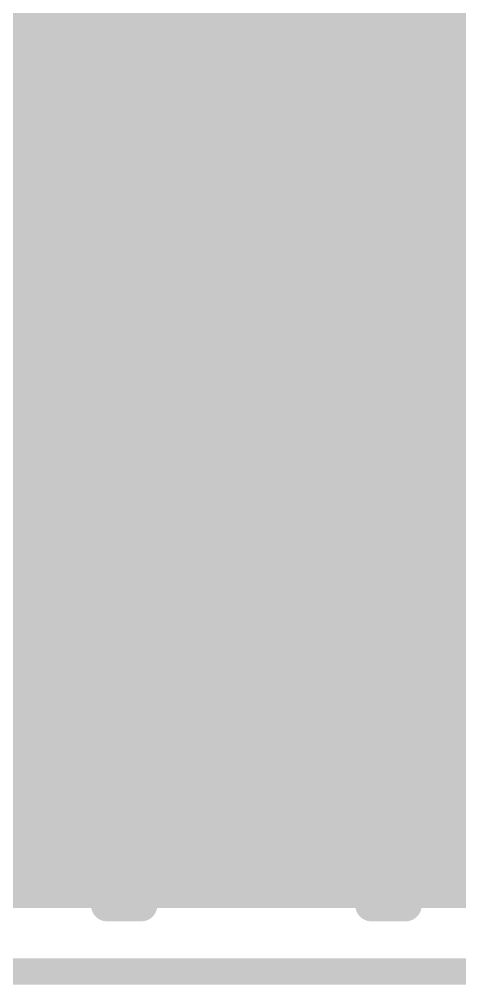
# Model space of a CAD drawing. Extents: x -1.3 to 57, y -0.1 to 23.2.
# Drawn here: x 10.92 to 15.15, y -0.13 to 9.16 of the extents above; entities that cross this region are included whole.
import ezdxf

# ---------------------------------------------------------------- set-up
doc = ezdxf.new("R2010")
doc.units = 0
for name, color, linetype in [('1', 12, 'CONTINUOUS'), ('16', 132, 'CONTINUOUS'), ('20', 31, 'CONTINUOUS'), ('21', 253, 'CONTINUOUS'), ('39', 12, 'CONTINUOUS')]:
    doc.layers.add(name, color=color, linetype=linetype)

# ---------------------------------------------------------------- blocks, each defined once
blk = doc.blocks.new('RECT')
blk.add_solid([(-0.5, -0.5), (0.5, -0.5), (-0.5, 0.5), (0.5, 0.5)])
blk = doc.blocks.new('RECT440000X320000R50')
at = {"const_width": 0.5}
blk.add_lwpolyline([(1.125, -0.5), (1.125, 0.5, 0.4142), (0.875, 0.75), (-0.875, 0.75, 0.4142), (-1.125, 0.5), (-1.125, -0.5, 0.4142), (-0.875, -0.75), (0.875, -0.75, 0.4142)], format="xyb", close=True, dxfattribs=at)
blk.add_solid([(-0.9004, -0.5254), (0.9004, -0.5254), (-0.9004, 0.5254), (0.9004, 0.5254)])

msp = doc.modelspace()

# ---------------------------------------------------------------- linework, layer by layer
at = {"layer": '1'}
for points, const_width in [([(11.0998, 3.7848), (11.0998, 13.5369)], 0.3048), ([(12.7254, 12.5741), (12.7254, 3.7848)], 0.3048), ([(13.1572, 3.4036), (13.1572, 12.3952)], 0.254), ([(13.589, 3.7848), (13.589, 12.2163)], 0.3048), ([(13.9192, 11.7613), (13.9192, 4.7741)], 0.3048), ([(14.351, 11.5824), (14.351, 4.953)], 0.254), ([(11.0998, 9.144), (12.7254, 9.144)], 0.3048), ([(13.589, 9.144), (13.9192, 9.144)], 0.3048), ([(11.0998, 8.8392), (12.7254, 8.8392)], 0.3048), ([(13.589, 8.8392), (13.9192, 8.8392)], 0.3048), ([(11.0998, 8.5344), (12.7254, 8.5344)], 0.3048), ([(13.589, 8.5344), (13.9192, 8.5344)], 0.3048), ([(11.0998, 8.2296), (12.7254, 8.2296)], 0.3048), ([(13.589, 8.2296), (13.9192, 8.2296)], 0.3048), ([(11.0998, 7.9248), (12.7254, 7.9248)], 0.3048), ([(13.589, 7.9248), (13.9192, 7.9248)], 0.3048), ([(11.0998, 7.62), (12.7254, 7.62)], 0.3048), ([(13.589, 7.62), (13.9192, 7.62)], 0.3048), ([(14.7828, 5.1319), (14.7828, 7.403)], 0.3048), ([(14.7828, 7.403), (14.9014, 7.2844)], 0.3048), ([(11.0998, 7.3152), (12.7254, 7.3152)], 0.3048), ([(13.589, 7.3152), (13.9192, 7.3152)], 0.3048), ([(14.7828, 7.3152), (14.8706, 7.3152)], 0.3048), ([(14.9014, 7.2844), (15.6718, 7.2844)], 0.3048), ([(11.0998, 7.0104), (12.7254, 7.0104)], 0.3048), ([(13.589, 7.0104), (13.9192, 7.0104)], 0.3048), ([(14.7828, 7.0104), (15.7373, 7.0104)], 0.3048), ([(11.0998, 6.7056), (12.7254, 6.7056)], 0.3048), ([(13.589, 6.7056), (13.9192, 6.7056)], 0.3048), ([(14.7828, 6.7056), (15.9649, 6.7056)], 0.3048), ([(11.0998, 6.4008), (12.7254, 6.4008)], 0.3048), ([(13.589, 6.4008), (13.9192, 6.4008)], 0.3048), ([(14.7828, 6.4008), (16.1686, 6.4008)], 0.3048), ([(11.0998, 6.096), (12.7254, 6.096)], 0.3048), ([(13.589, 6.096), (13.9192, 6.096)], 0.3048), ([(14.7828, 6.096), (17.6291, 6.096)], 0.3048), ([(11.0998, 5.7912), (12.7254, 5.7912)], 0.3048), ([(13.589, 5.7912), (13.9192, 5.7912)], 0.3048), ([(14.7828, 5.7912), (17.9339, 5.7912)], 0.3048), ([(11.0998, 5.4864), (12.7254, 5.4864)], 0.3048), ([(13.589, 5.4864), (13.9192, 5.4864)], 0.3048), ([(14.7828, 5.4864), (18.2387, 5.4864)], 0.3048), ([(11.0998, 5.1816), (12.7254, 5.1816)], 0.3048), ([(13.589, 5.1816), (13.9192, 5.1816)], 0.3048), ([(14.7828, 5.1816), (18.5435, 5.1816)], 0.3048), ([(15.9171, 3.9976), (14.7828, 5.1319)], 0.3048), ([(11.0998, 4.8768), (12.7254, 4.8768)], 0.3048), ([(13.589, 4.8768), (13.9192, 4.8768)], 0.3048), ([(14.351, 4.953), (15.7382, 3.5658)], 0.254), ([(15.0379, 4.8768), (18.8483, 4.8768)], 0.3048), ([(13.9192, 4.7741), (14.9567, 3.7366)], 0.3048), ([(11.0998, 4.572), (12.7254, 4.572)], 0.3048), ([(13.589, 4.572), (14.1213, 4.572)], 0.3048), ([(11.0998, 4.2672), (12.7254, 4.2672)], 0.3048), ([(13.589, 4.2672), (14.4261, 4.2672)], 0.3048), ([(11.0998, 3.9624), (12.7254, 3.9624)], 0.3048), ([(13.589, 3.9624), (14.7309, 3.9624)], 0.3048), ([(11.3233, 3.7848), (11.0998, 3.7848)], 0.3048), ([(11.6285, 3.6584), (11.3233, 3.7848)], 0.3048), ([(12.5331, 3.7848), (12.2279, 3.6584)], 0.3048), ([(12.7254, 3.7848), (12.5331, 3.7848)], 0.3048), ([(13.8633, 3.7848), (13.589, 3.7848)], 0.3048), ([(14.1685, 3.6584), (13.8633, 3.7848)], 0.3048), ([(11.862, 3.4249), (11.6285, 3.6584)], 0.3048), ([(11.6293, 3.6576), (12.2271, 3.6576)], 0.3048), ([(12.2279, 3.6584), (11.9944, 3.4249)], 0.3048), ([(14.402, 3.4249), (14.1685, 3.6584)], 0.3048), ([(14.1693, 3.6576), (14.7671, 3.6576)], 0.3048), ([(14.7679, 3.6584), (14.5344, 3.4249)], 0.3048), ([(14.9567, 3.7366), (14.7679, 3.6584)], 0.3048), ([(11.9282, 3.2651), (11.862, 3.4249)], 0.3048), ([(11.9944, 3.4249), (11.9282, 3.2651)], 0.3048), ([(14.4682, 3.2651), (14.402, 3.4249)], 0.3048), ([(14.5344, 3.4249), (14.4682, 3.2651)], 0.3048), ([(11.8919, 3.3528), (11.9645, 3.3528)], 0.3048), ([(13.1572, 3.4036), (13.1572, 1.921)], 0.2032), ([(14.4319, 3.3528), (14.5045, 3.3528)], 0.3048), ([(13.1982, 2.0796), (13.1982, 1.9598)], 0.6096), ([(13.1982, 1.9598), (13.237, 1.921)], 0.6096), ([(13.237, 1.921), (13.1572, 1.921)], 0.2032), ([(11.862, 0.7343), (11.9282, 0.8941)], 0.3048), ([(11.9282, 0.8941), (11.9944, 0.7343)], 0.3048), ([(14.402, 0.7343), (14.4682, 0.8941)], 0.3048), ([(14.4682, 0.8941), (14.5344, 0.7343)], 0.3048), ([(11.7627, 0.635), (11.862, 0.7343)], 0.3048), ([(11.9944, 0.7343), (12.0937, 0.635)], 0.3048), ([(14.3027, 0.635), (14.402, 0.7343)], 0.3048), ([(14.5344, 0.7343), (14.6337, 0.635)], 0.3048), ([(12.0937, 0.635), (11.7627, 0.635)], 0.3048), ([(14.6337, 0.635), (14.3027, 0.635)], 0.3048)]:
    msp.add_lwpolyline(points, dxfattribs=dict(at, const_width=const_width))
for points, const_width in [([(11.0998, 9.2202, 1), (11.0998, 9.0678)], 0.1524), ([(12.7254, 9.0678, 1), (12.7254, 9.2202)], 0.1524), ([(13.589, 9.2202, 1), (13.589, 9.0678)], 0.1524), ([(13.9192, 9.0678, 1), (13.9192, 9.2202)], 0.1524), ([(11.0998, 8.9154, 1), (11.0998, 8.763)], 0.1524), ([(12.7254, 8.763, 1), (12.7254, 8.9154)], 0.1524), ([(13.589, 8.9154, 1), (13.589, 8.763)], 0.1524), ([(13.9192, 8.763, 1), (13.9192, 8.9154)], 0.1524), ([(11.0998, 8.6106, 1), (11.0998, 8.4582)], 0.1524), ([(12.7254, 8.4582, 1), (12.7254, 8.6106)], 0.1524), ([(13.589, 8.6106, 1), (13.589, 8.4582)], 0.1524), ([(13.9192, 8.4582, 1), (13.9192, 8.6106)], 0.1524), ([(11.0998, 8.3058, 1), (11.0998, 8.1534)], 0.1524), ([(12.7254, 8.1534, 1), (12.7254, 8.3058)], 0.1524), ([(13.589, 8.3058, 1), (13.589, 8.1534)], 0.1524), ([(13.9192, 8.1534, 1), (13.9192, 8.3058)], 0.1524), ([(11.0998, 8.001, 1), (11.0998, 7.8486)], 0.1524), ([(12.7254, 7.8486, 1), (12.7254, 8.001)], 0.1524), ([(13.589, 8.001, 1), (13.589, 7.8486)], 0.1524), ([(13.9192, 7.8486, 1), (13.9192, 8.001)], 0.1524), ([(11.0998, 7.6962, 1), (11.0998, 7.5438)], 0.1524), ([(12.7254, 7.5438, 1), (12.7254, 7.6962)], 0.1524), ([(13.589, 7.6962, 1), (13.589, 7.5438)], 0.1524), ([(13.9192, 7.5438, 1), (13.9192, 7.6962)], 0.1524), ([(14.859, 7.403, 1), (14.7066, 7.403)], 0.1524), ([(14.8367, 7.4569, 1), (14.7289, 7.3492)], 0.1524), ([(11.0998, 7.3914, 1), (11.0998, 7.239)], 0.1524), ([(12.7254, 7.239, 1), (12.7254, 7.3914)], 0.1524), ([(13.589, 7.3914, 1), (13.589, 7.239)], 0.1524), ([(13.9192, 7.239, 1), (13.9192, 7.3914)], 0.1524), ([(14.7828, 7.3914, 1), (14.7828, 7.239)], 0.1524), ([(14.9014, 7.3606, 1), (14.9014, 7.2082)], 0.1524), ([(14.8706, 7.239, 1), (14.8706, 7.3914)], 0.1524), ([(14.8475, 7.2305, 1), (14.9553, 7.3383)], 0.1524), ([(11.0998, 7.0866, 1), (11.0998, 6.9342)], 0.1524), ([(12.7254, 6.9342, 1), (12.7254, 7.0866)], 0.1524), ([(13.589, 7.0866, 1), (13.589, 6.9342)], 0.1524), ([(13.9192, 6.9342, 1), (13.9192, 7.0866)], 0.1524), ([(14.7828, 7.0866, 1), (14.7828, 6.9342)], 0.1524), ([(11.0998, 6.7818, 1), (11.0998, 6.6294)], 0.1524), ([(12.7254, 6.6294, 1), (12.7254, 6.7818)], 0.1524), ([(13.589, 6.7818, 1), (13.589, 6.6294)], 0.1524), ([(13.9192, 6.6294, 1), (13.9192, 6.7818)], 0.1524), ([(14.7828, 6.7818, 1), (14.7828, 6.6294)], 0.1524), ([(11.0998, 6.477, 1), (11.0998, 6.3246)], 0.1524), ([(12.7254, 6.3246, 1), (12.7254, 6.477)], 0.1524), ([(13.589, 6.477, 1), (13.589, 6.3246)], 0.1524), ([(13.9192, 6.3246, 1), (13.9192, 6.477)], 0.1524), ([(14.7828, 6.477, 1), (14.7828, 6.3246)], 0.1524), ([(11.0998, 6.1722, 1), (11.0998, 6.0198)], 0.1524), ([(12.7254, 6.0198, 1), (12.7254, 6.1722)], 0.1524), ([(13.589, 6.1722, 1), (13.589, 6.0198)], 0.1524), ([(13.9192, 6.0198, 1), (13.9192, 6.1722)], 0.1524), ([(14.7828, 6.1722, 1), (14.7828, 6.0198)], 0.1524), ([(11.0998, 5.8674, 1), (11.0998, 5.715)], 0.1524), ([(12.7254, 5.715, 1), (12.7254, 5.8674)], 0.1524), ([(13.589, 5.8674, 1), (13.589, 5.715)], 0.1524), ([(13.9192, 5.715, 1), (13.9192, 5.8674)], 0.1524), ([(14.7828, 5.8674, 1), (14.7828, 5.715)], 0.1524), ([(11.0998, 5.5626, 1), (11.0998, 5.4102)], 0.1524), ([(12.7254, 5.4102, 1), (12.7254, 5.5626)], 0.1524), ([(13.589, 5.5626, 1), (13.589, 5.4102)], 0.1524), ([(13.9192, 5.4102, 1), (13.9192, 5.5626)], 0.1524), ([(14.7828, 5.5626, 1), (14.7828, 5.4102)], 0.1524), ([(11.0998, 5.2578, 1), (11.0998, 5.1054)], 0.1524), ([(12.7254, 5.1054, 1), (12.7254, 5.2578)], 0.1524), ([(13.589, 5.2578, 1), (13.589, 5.1054)], 0.1524), ([(13.9192, 5.1054, 1), (13.9192, 5.2578)], 0.1524), ([(14.7828, 5.2578, 1), (14.7828, 5.1054)], 0.1524), ([(14.8367, 5.1857, 1), (14.7289, 5.078)], 0.1524), ([(14.7066, 5.1319, 1), (14.859, 5.1319)], 0.1524), ([(11.0998, 4.953, 1), (11.0998, 4.8006)], 0.1524), ([(12.7254, 4.8006, 1), (12.7254, 4.953)], 0.1524), ([(13.589, 4.953, 1), (13.589, 4.8006)], 0.1524), ([(13.9192, 4.8006, 1), (13.9192, 4.953)], 0.1524), ([(14.3959, 4.9979, 1), (14.3061, 4.9081)], 0.127), ([(14.2875, 4.953, 1), (14.4145, 4.953)], 0.127), ([(15.0379, 4.953, 1), (15.0379, 4.8006)], 0.1524), ([(13.9731, 4.828, 1), (13.8653, 4.7203)], 0.1524), ([(13.843, 4.7741, 1), (13.9954, 4.7741)], 0.1524), ([(11.0998, 4.6482, 1), (11.0998, 4.4958)], 0.1524), ([(12.7254, 4.4958, 1), (12.7254, 4.6482)], 0.1524), ([(13.589, 4.6482, 1), (13.589, 4.4958)], 0.1524), ([(14.1213, 4.4958, 1), (14.1213, 4.6482)], 0.1524), ([(11.0998, 4.3434, 1), (11.0998, 4.191)], 0.1524), ([(12.7254, 4.191, 1), (12.7254, 4.3434)], 0.1524), ([(13.589, 4.3434, 1), (13.589, 4.191)], 0.1524), ([(14.4261, 4.191, 1), (14.4261, 4.3434)], 0.1524), ([(11.0998, 4.0386, 1), (11.0998, 3.8862)], 0.1524), ([(12.7254, 3.8862, 1), (12.7254, 4.0386)], 0.1524), ([(13.589, 4.0386, 1), (13.589, 3.8862)], 0.1524), ([(14.7309, 3.8862, 1), (14.7309, 4.0386)], 0.1524), ([(11.0998, 3.861, 1), (11.0998, 3.7086)], 0.1524), ([(11.3525, 3.8552, 1), (11.2942, 3.7144)], 0.1524), ([(11.3233, 3.7086, 1), (11.3233, 3.861)], 0.1524), ([(12.5331, 3.861, 1), (12.5331, 3.7086)], 0.1524), ([(12.5622, 3.7144, 1), (12.5039, 3.8552)], 0.1524), ([(12.7254, 3.7086, 1), (12.7254, 3.861)], 0.1524), ([(13.589, 3.861, 1), (13.589, 3.7086)], 0.1524), ([(13.8925, 3.8552, 1), (13.8342, 3.7144)], 0.1524), ([(13.8633, 3.7086, 1), (13.8633, 3.861)], 0.1524), ([(11.0236, 3.7848, 1), (11.176, 3.7848)], 0.1524), ([(11.6824, 3.7123, 1), (11.5746, 3.6045)], 0.1524), ([(11.6293, 3.7338, 1), (11.6293, 3.5814)], 0.1524), ([(12.2818, 3.6045, 1), (12.174, 3.7123)], 0.1524), ([(12.2271, 3.5814, 1), (12.2271, 3.7338)], 0.1524), ([(12.6492, 3.7848, 1), (12.8016, 3.7848)], 0.1524), ([(13.5128, 3.7848, 1), (13.6652, 3.7848)], 0.1524), ([(14.2224, 3.7123, 1), (14.1146, 3.6045)], 0.1524), ([(14.1693, 3.7338, 1), (14.1693, 3.5814)], 0.1524), ([(14.8218, 3.6045, 1), (14.714, 3.7123)], 0.1524), ([(14.7671, 3.5814, 1), (14.7671, 3.7338)], 0.1524), ([(14.9028, 3.6827, 1), (15.0106, 3.7905)], 0.1524), ([(14.9859, 3.6662, 1), (14.9276, 3.807)], 0.1524), ([(11.5993, 3.588, 1), (11.6576, 3.7288)], 0.1524), ([(12.1988, 3.7288, 1), (12.2571, 3.588)], 0.1524), ([(14.1393, 3.588, 1), (14.1976, 3.7288)], 0.1524), ([(14.7388, 3.7288, 1), (14.7971, 3.588)], 0.1524), ([(11.9324, 3.454, 1), (11.7916, 3.3957)], 0.1524), ([(11.8081, 3.371, 1), (11.9159, 3.4788)], 0.1524), ([(11.9405, 3.4788, 1), (12.0483, 3.371)], 0.1524), ([(12.0648, 3.3957, 1), (11.924, 3.454)], 0.1524), ([(14.4724, 3.454, 1), (14.3316, 3.3957)], 0.1524), ([(14.3481, 3.371, 1), (14.4559, 3.4788)], 0.1524), ([(14.4805, 3.4788, 1), (14.5883, 3.371)], 0.1524), ([(14.6048, 3.3957, 1), (14.464, 3.454)], 0.1524), ([(11.8919, 3.429, 1), (11.8919, 3.2766)], 0.1524), ([(11.9645, 3.2766, 1), (11.9645, 3.429)], 0.1524), ([(13.0937, 3.4036, 1), (13.2207, 3.4036)], 0.127), ([(13.208, 3.4036, 1), (13.1064, 3.4036)], 0.1016), ([(14.4319, 3.429, 1), (14.4319, 3.2766)], 0.1524), ([(14.5045, 3.2766, 1), (14.5045, 3.429)], 0.1524), ([(11.8578, 3.2942, 1), (11.9986, 3.2359)], 0.1524), ([(11.8578, 3.2359, 1), (11.9986, 3.2942)], 0.1524), ([(14.3978, 3.2942, 1), (14.5386, 3.2359)], 0.1524), ([(14.3978, 3.2359, 1), (14.5386, 3.2942)], 0.1524), ([(13.3506, 2.0796, 1), (13.0458, 2.0796)], 0.3048), ([(13.306, 2.0676, 1), (13.0904, 1.852)], 0.3048), ([(13.1292, 1.8132, 1), (13.3448, 2.0288)], 0.3048), ([(13.0458, 1.9598, 1), (13.3506, 1.9598)], 0.3048), ([(13.1572, 1.9718, 1), (13.1572, 1.8702)], 0.1016), ([(13.1064, 1.921, 1), (13.208, 1.921)], 0.1016), ([(13.237, 1.8702, 1), (13.237, 1.9718)], 0.1016), ([(11.9986, 0.9233, 1), (11.8578, 0.865)], 0.1524), ([(11.9986, 0.865, 1), (11.8578, 0.9233)], 0.1524), ([(14.5386, 0.9233, 1), (14.3978, 0.865)], 0.1524), ([(14.5386, 0.865, 1), (14.3978, 0.9233)], 0.1524), ([(11.7916, 0.7635, 1), (11.9324, 0.7052)], 0.1524), ([(11.9159, 0.6804, 1), (11.8081, 0.7882)], 0.1524), ([(12.0483, 0.7882, 1), (11.9405, 0.6804)], 0.1524), ([(11.924, 0.7052, 1), (12.0648, 0.7635)], 0.1524), ([(14.3316, 0.7635, 1), (14.4724, 0.7052)], 0.1524), ([(14.4559, 0.6804, 1), (14.3481, 0.7882)], 0.1524), ([(14.5883, 0.7882, 1), (14.4805, 0.6804)], 0.1524), ([(14.464, 0.7052, 1), (14.6048, 0.7635)], 0.1524), ([(11.7627, 0.7112, 1), (11.7627, 0.5588)], 0.1524), ([(11.7088, 0.6889, 1), (11.8166, 0.5811)], 0.1524), ([(12.0398, 0.5811, 1), (12.1476, 0.6889)], 0.1524), ([(12.0937, 0.5588, 1), (12.0937, 0.7112)], 0.1524), ([(14.3027, 0.7112, 1), (14.3027, 0.5588)], 0.1524), ([(14.2488, 0.6889, 1), (14.3566, 0.5811)], 0.1524), ([(14.5798, 0.5811, 1), (14.6876, 0.6889)], 0.1524), ([(14.6337, 0.5588, 1), (14.6337, 0.7112)], 0.1524)]:
    msp.add_lwpolyline(points, format="xyb", dxfattribs=dict(at, const_width=const_width))
at = {"layer": '16'}
for points, const_width in [([(12.5476, 12.5222), (12.5476, 8.7376)], 0.381), ([(13.1318, 10.6712), (13.1318, 5.9944)], 0.3048), ([(13.8176, 6.5532), (13.8176, 9.4742)], 0.3048), ([(9.1694, 9.144), (13.1318, 9.144)], 0.3048), ([(13.8176, 9.144), (20.2692, 9.144)], 0.3048), ([(9.1694, 8.8392), (13.1318, 8.8392)], 0.3048), ([(13.8176, 8.8392), (20.2692, 8.8392)], 0.3048), ([(9.1694, 8.5344), (13.1318, 8.5344)], 0.3048), ([(13.8176, 8.5344), (20.2692, 8.5344)], 0.3048), ([(9.1694, 8.2296), (13.1318, 8.2296)], 0.3048), ([(13.8176, 8.2296), (20.2692, 8.2296)], 0.3048), ([(9.1694, 7.9248), (13.1318, 7.9248)], 0.3048), ([(13.8176, 7.9248), (20.2692, 7.9248)], 0.3048), ([(9.1694, 7.62), (13.1318, 7.62)], 0.3048), ([(13.8176, 7.62), (20.2692, 7.62)], 0.3048), ([(9.1694, 7.3152), (13.1318, 7.3152)], 0.3048), ([(13.8176, 7.3152), (20.2692, 7.3152)], 0.3048), ([(9.1694, 7.0104), (13.1318, 7.0104)], 0.3048), ([(13.8176, 7.0104), (20.2692, 7.0104)], 0.3048), ([(9.1694, 6.7056), (13.1318, 6.7056)], 0.3048), ([(13.8176, 6.7056), (20.2692, 6.7056)], 0.3048), ([(20.2692, 6.5532), (13.8176, 6.5532)], 0.3048), ([(9.1694, 6.4008), (13.1318, 6.4008)], 0.3048), ([(9.1694, 6.096), (13.1318, 6.096)], 0.3048), ([(13.1318, 5.9944), (20.955, 5.9944)], 0.3048), ([(9.1694, 5.7912), (22.9108, 5.7912)], 0.3048), ([(9.1694, 5.4864), (22.9108, 5.4864)], 0.3048), ([(9.1694, 5.1816), (22.9108, 5.1816)], 0.3048), ([(9.1694, 4.8768), (22.9108, 4.8768)], 0.3048), ([(9.1694, 4.572), (22.9108, 4.572)], 0.3048), ([(9.1694, 4.2672), (22.9108, 4.2672)], 0.3048), ([(9.1694, 3.9624), (22.9108, 3.9624)], 0.3048), ([(22.9108, 3.9116), (9.1694, 3.9116)], 0.3048), ([(8.509, 3.175), (23.1637, 3.175)], 0.3048), ([(7.2147, 3.048), (23.0367, 3.048)], 0.3048), ([(7.5195, 2.7432), (22.7319, 2.7432)], 0.3048), ([(22.6049, 2.6162), (7.6465, 2.6162)], 0.3048), ([(7.4676, 2.1844), (22.7838, 2.1844)], 0.254), ([(7.2887, 1.7526), (22.9627, 1.7526)], 0.3048), ([(2.4734, 1.524), (32.639, 1.524)], 0.3048), ([(2.4734, 1.2192), (32.639, 1.2192)], 0.3048), ([(0.5334, 0.9144), (32.639, 0.9144)], 0.3048), ([(32.639, 0.762), (0.5334, 0.762)], 0.3048)]:
    msp.add_lwpolyline(points, dxfattribs=dict(at, const_width=const_width))
for points, const_width in [([(13.1318, 9.0678, 1), (13.1318, 9.2202)], 0.1524), ([(13.8176, 9.2202, 1), (13.8176, 9.0678)], 0.1524), ([(13.1318, 8.763, 1), (13.1318, 8.9154)], 0.1524), ([(13.8176, 8.9154, 1), (13.8176, 8.763)], 0.1524), ([(12.4524, 8.7376, 1), (12.6429, 8.7376)], 0.1905), ([(13.1318, 8.4582, 1), (13.1318, 8.6106)], 0.1524), ([(13.8176, 8.6106, 1), (13.8176, 8.4582)], 0.1524), ([(13.1318, 8.1534, 1), (13.1318, 8.3058)], 0.1524), ([(13.8176, 8.3058, 1), (13.8176, 8.1534)], 0.1524), ([(13.1318, 7.8486, 1), (13.1318, 8.001)], 0.1524), ([(13.8176, 8.001, 1), (13.8176, 7.8486)], 0.1524), ([(13.1318, 7.5438, 1), (13.1318, 7.6962)], 0.1524), ([(13.8176, 7.6962, 1), (13.8176, 7.5438)], 0.1524), ([(13.1318, 7.239, 1), (13.1318, 7.3914)], 0.1524), ([(13.8176, 7.3914, 1), (13.8176, 7.239)], 0.1524), ([(13.1318, 6.9342, 1), (13.1318, 7.0866)], 0.1524), ([(13.8176, 7.0866, 1), (13.8176, 6.9342)], 0.1524), ([(13.1318, 6.6294, 1), (13.1318, 6.7818)], 0.1524), ([(13.8176, 6.7818, 1), (13.8176, 6.6294)], 0.1524), ([(13.8176, 6.6294, 1), (13.8176, 6.477)], 0.1524), ([(13.7414, 6.5532, 1), (13.8938, 6.5532)], 0.1524), ([(13.1318, 6.3246, 1), (13.1318, 6.477)], 0.1524), ([(13.1318, 6.0198, 1), (13.1318, 6.1722)], 0.1524), ([(13.1318, 6.0706, 1), (13.1318, 5.9182)], 0.1524), ([(13.0556, 5.9944, 1), (13.208, 5.9944)], 0.1524)]:
    msp.add_lwpolyline(points, format="xyb", dxfattribs=dict(at, const_width=const_width))
at = {"layer": '20', "const_width": 0.254}
msp.add_lwpolyline([(0, 0), (52, 0)], dxfattribs=at)
at = {"layer": '21', "const_width": 0.127}
msp.add_lwpolyline([(0.8297, 1.2446), (21.1582, 1.2446)], dxfattribs=at)

# ---------------------------------------------------------------- block references
at = {"layer": '1', "xscale": 2.5, "yscale": 1.5, "rotation": 180}
msp.add_blockref('RECT', (16.2882, 8.3646), dxfattribs=at)
at = {"layer": '1', "rotation": 90}
for p in [(10.6582, 2.0796), (13.1982, 2.0796), (15.7382, 2.0796)]:
    msp.add_blockref('RECT440000X320000R50', p, dxfattribs=at)
at = {"layer": '39', "xscale": 17.653, "yscale": 20.955, "rotation": 90}
msp.add_blockref('RECT', (10.6045, 10.0457), dxfattribs=at)

doc.saveas('drawing.dxf')
